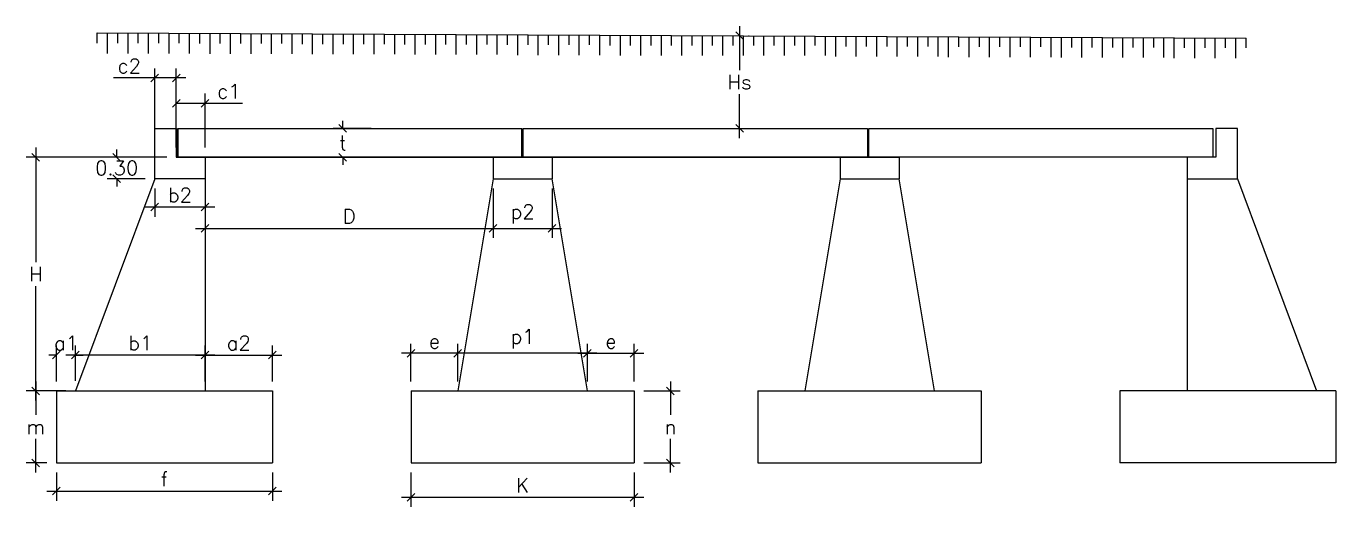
# Model space of a CAD drawing. Extents: x 370 to 5450, y -1052 to 155.
# Drawn here: x 4109.5 to 4246, y 5.9 to 56 of the extents above; entities that cross this region are included whole.
import ezdxf

# ---------------------------------------------------------------- set-up
doc = ezdxf.new("R2010")
doc.units = 0
doc.header["$LTSCALE"] = 5
doc.header["$MEASUREMENT"] = 0
doc.layers.get('0').update_dxf_attribs({"linetype": 'CONTINUOUS'})
doc.layers.get('DEFPOINTS').update_dxf_attribs({"linetype": 'CONTINUOUS'})
doc.layers.add('section', color=90, linetype='CONTINUOUS')
doc.styles.get("Standard").update_dxf_attribs({"font": 'ROMANS.SHX'})
doc.styles.add('style1', font='romans.shx')
doc.dimstyles.get("Standard").update_dxf_attribs({"dimtxt": 0.18, "dimasz": 0.18, "dimexe": 0.18, "dimexo": 0.0625, "dimgap": 0.09, "dimtad": 0, "dimtih": 1, "dimtoh": 1, "dimdec": 4, "dimzin": 0, "dimdsep": 46, "dimtxsty": 'Standard', "dimcen": 0.09, "dimadec": 0, "dimazin": 0, "dimtfac": 1, "dimtdec": 4, "dimtofl": 0, "dimtmove": 0, "dimatfit": 3, "dimfxl": 1, "dimtolj": 1, "dimtzin": 0, "dimarcsym": 0})

# ---------------------------------------------------------------- blocks, each defined once
blk = doc.blocks.new('_Oblique')
at = {"color": 0, "linetype": 'ByBlock', "lineweight": -2}
blk.add_line((-0.5, -0.5), (0.5, 0.5), dxfattribs=at)
blk = doc.blocks.new('*D10')
at = {"color": 252, "linetype": 'Continuous', "lineweight": -2}
for p, q in [((4125.16, 43.31), (4125.16, 48.94)), ((4125.16, 47.94), (4129.16, 47.94)), ((4128.16, 43.31), (4128.16, 48.94)), ((4128.16, 47.94), (4132.07, 47.94))]:
    blk.add_line(p, q, dxfattribs=at)
at = {"layer": 'DEFPOINTS', "color": 0, "linetype": 'Continuous'}
for p in [(4125.16, 47.94), (4125.16, 42.31), (4128.16, 42.31)]:
    blk.add_point(p, dxfattribs=at)
at = {"color": 252, "linetype": 'Continuous', "lineweight": -2, "xscale": 0.8, "yscale": 0.8, "zscale": 0.8, "rotation": 180}
blk.add_blockref('_Oblique', (4125.16, 47.94), dxfattribs=at)
at = {"color": 252, "linetype": 'Continuous', "lineweight": -2, "xscale": 0.8, "yscale": 0.8, "zscale": 0.8}
blk.add_blockref('_Oblique', (4128.16, 47.94), dxfattribs=at)
at = {"color": 10, "linetype": 'Continuous', "insert": (4130.64, 49.19), "char_height": 1.5, "attachment_point": 5, "style": 'style1'}
blk.add_mtext('\\A1;c1', dxfattribs=at)
blk = doc.blocks.new('*D11')
at = {"color": 252, "linetype": 'Continuous', "lineweight": -2}
for p, q in [((4122.91, 50.57), (4118.62, 50.57)), ((4122.91, 43.38), (4122.91, 51.57)), ((4126.16, 50.57), (4122.91, 50.57)), ((4125.16, 43.38), (4125.16, 51.57))]:
    blk.add_line(p, q, dxfattribs=at)
at = {"layer": 'DEFPOINTS', "color": 0, "linetype": 'Continuous'}
for p in [(4122.91, 50.57), (4122.91, 42.38), (4125.16, 42.38)]:
    blk.add_point(p, dxfattribs=at)
at = {"color": 252, "linetype": 'Continuous', "lineweight": -2, "xscale": 0.8, "yscale": 0.8, "zscale": 0.8, "rotation": 180}
blk.add_blockref('_Oblique', (4122.91, 50.57), dxfattribs=at)
at = {"color": 252, "linetype": 'Continuous', "lineweight": -2, "xscale": 0.8, "yscale": 0.8, "zscale": 0.8}
blk.add_blockref('_Oblique', (4125.16, 50.57), dxfattribs=at)
at = {"color": 10, "linetype": 'Continuous', "insert": (4120.26, 51.82), "char_height": 1.5, "attachment_point": 5, "style": 'style1'}
blk.add_mtext('\\A1;c2', dxfattribs=at)
blk = doc.blocks.new('*D12')
at = {"color": 252, "linetype": 'Continuous', "lineweight": -2}
for p, q in [((4122.91, 39.06), (4122.91, 36.11)), ((4128.16, 39.06), (4128.16, 36.11)), ((4129.16, 37.11), (4121.91, 37.11))]:
    blk.add_line(p, q, dxfattribs=at)
at = {"layer": 'DEFPOINTS', "color": 0, "linetype": 'Continuous'}
for p in [(4122.91, 40.06), (4128.16, 40.06), (4122.91, 37.11)]:
    blk.add_point(p, dxfattribs=at)
at = {"color": 252, "linetype": 'Continuous', "lineweight": -2, "xscale": 0.8, "yscale": 0.8, "zscale": 0.8, "rotation": 180}
blk.add_blockref('_Oblique', (4122.91, 37.11), dxfattribs=at)
at = {"color": 252, "linetype": 'Continuous', "lineweight": -2, "xscale": 0.8, "yscale": 0.8, "zscale": 0.8}
blk.add_blockref('_Oblique', (4128.16, 37.11), dxfattribs=at)
at = {"color": 10, "linetype": 'Continuous', "insert": (4125.54, 38.36), "char_height": 1.5, "attachment_point": 5, "style": 'style1'}
blk.add_mtext('\\A1;b2', dxfattribs=at)
blk = doc.blocks.new('*D13')
at = {"color": 252, "linetype": 'Continuous', "lineweight": -2}
for p, q in [((4128.16, 39.06), (4128.16, 33.89)), ((4158.16, 39.06), (4158.16, 33.89)), ((4127.16, 34.89), (4159.16, 34.89))]:
    blk.add_line(p, q, dxfattribs=at)
at = {"layer": 'DEFPOINTS', "color": 0, "linetype": 'Continuous'}
for p in [(4128.16, 40.06), (4158.16, 40.06), (4158.16, 34.89)]:
    blk.add_point(p, dxfattribs=at)
at = {"color": 252, "linetype": 'Continuous', "lineweight": -2, "xscale": 0.8, "yscale": 0.8, "zscale": 0.8, "rotation": 180}
blk.add_blockref('_Oblique', (4128.16, 34.89), dxfattribs=at)
at = {"color": 252, "linetype": 'Continuous', "lineweight": -2, "xscale": 0.8, "yscale": 0.8, "zscale": 0.8}
blk.add_blockref('_Oblique', (4158.16, 34.89), dxfattribs=at)
at = {"color": 10, "linetype": 'Continuous', "insert": (4143.16, 36.14), "char_height": 1.5, "attachment_point": 5, "style": 'style1'}
blk.add_mtext('\\A1;D', dxfattribs=at)
blk = doc.blocks.new('*D14')
at = {"color": 252, "linetype": 'Continuous', "lineweight": -2}
for p, q in [((4128.16, 18.94), (4128.16, 22.68)), ((4135.17, 18.94), (4135.17, 22.68)), ((4127.16, 21.68), (4136.17, 21.68))]:
    blk.add_line(p, q, dxfattribs=at)
at = {"layer": 'DEFPOINTS', "color": 0, "linetype": 'Continuous'}
for p in [(4135.17, 21.68), (4128.16, 17.94), (4135.17, 17.94)]:
    blk.add_point(p, dxfattribs=at)
at = {"color": 252, "linetype": 'Continuous', "lineweight": -2, "xscale": 0.8, "yscale": 0.8, "zscale": 0.8, "rotation": 180}
blk.add_blockref('_Oblique', (4128.16, 21.68), dxfattribs=at)
at = {"color": 252, "linetype": 'Continuous', "lineweight": -2, "xscale": 0.8, "yscale": 0.8, "zscale": 0.8}
blk.add_blockref('_Oblique', (4135.17, 21.68), dxfattribs=at)
at = {"color": 10, "linetype": 'Continuous', "insert": (4131.67, 22.93), "char_height": 1.5, "attachment_point": 5, "style": 'style1'}
blk.add_mtext('\\A1;a2', dxfattribs=at)
blk = doc.blocks.new('*D15')
at = {"color": 252, "linetype": 'Continuous', "lineweight": -2}
for p, q in [((4114.66, 19), (4114.66, 22.68)), ((4128.16, 19), (4128.16, 22.68)), ((4129.16, 21.68), (4113.66, 21.68))]:
    blk.add_line(p, q, dxfattribs=at)
at = {"layer": 'DEFPOINTS', "color": 0, "linetype": 'Continuous'}
for p in [(4114.66, 21.68), (4114.66, 18), (4128.16, 18)]:
    blk.add_point(p, dxfattribs=at)
at = {"color": 252, "linetype": 'Continuous', "lineweight": -2, "xscale": 0.8, "yscale": 0.8, "zscale": 0.8, "rotation": 180}
blk.add_blockref('_Oblique', (4114.66, 21.68), dxfattribs=at)
at = {"color": 252, "linetype": 'Continuous', "lineweight": -2, "xscale": 0.8, "yscale": 0.8, "zscale": 0.8}
blk.add_blockref('_Oblique', (4128.16, 21.68), dxfattribs=at)
at = {"color": 10, "linetype": 'Continuous', "insert": (4121.41, 22.93), "char_height": 1.5, "attachment_point": 5, "style": 'style1'}
blk.add_mtext('\\A1;b1', dxfattribs=at)
blk = doc.blocks.new('*D16')
at = {"color": 252, "linetype": 'Continuous', "lineweight": -2}
for p, q in [((4112.67, 18.94), (4112.67, 22.68)), ((4114.66, 19.06), (4114.66, 22.68)), ((4112.67, 21.68), (4111.87, 21.68)), ((4114.66, 21.68), (4115.46, 21.68))]:
    blk.add_line(p, q, dxfattribs=at)
at = {"layer": 'DEFPOINTS', "color": 0, "linetype": 'Continuous'}
for p in [(4112.67, 21.68), (4112.67, 17.94), (4114.66, 18.06)]:
    blk.add_point(p, dxfattribs=at)
at = {"color": 252, "linetype": 'Continuous', "lineweight": -2, "xscale": 0.8, "yscale": 0.8, "zscale": 0.8}
blk.add_blockref('_Oblique', (4112.67, 21.68), dxfattribs=at)
at = {"color": 252, "linetype": 'Continuous', "lineweight": -2, "xscale": 0.8, "yscale": 0.8, "zscale": 0.8, "rotation": 180}
blk.add_blockref('_Oblique', (4114.66, 21.68), dxfattribs=at)
at = {"color": 10, "linetype": 'Continuous', "insert": (4113.67, 22.93), "char_height": 1.5, "attachment_point": 5, "style": 'style1'}
blk.add_mtext('\\A1;a1', dxfattribs=at)
blk = doc.blocks.new('*D17')
at = {"color": 252, "linetype": 'Continuous', "lineweight": -2}
for p, q in [((4124.16, 42.31), (4117.96, 42.31)), ((4118.96, 42.31), (4118.96, 43.11)), ((4121.91, 40.06), (4117.96, 40.06)), ((4118.96, 40.06), (4118.96, 39.26))]:
    blk.add_line(p, q, dxfattribs=at)
at = {"layer": 'DEFPOINTS', "color": 0, "linetype": 'Continuous'}
for p in [(4118.96, 42.31), (4125.16, 42.31), (4122.91, 40.06)]:
    blk.add_point(p, dxfattribs=at)
at = {"color": 252, "linetype": 'Continuous', "lineweight": -2, "xscale": 0.8, "yscale": 0.8, "zscale": 0.8}
for p, rotation in [((4118.96, 42.31), 270), ((4118.96, 40.06), 90)]:
    blk.add_blockref('_Oblique', p, dxfattribs=dict(at, rotation=rotation))
at = {"color": 10, "linetype": 'Continuous', "insert": (4118.96, 41.19), "char_height": 1.5, "attachment_point": 5, "style": 'style1'}
blk.add_mtext('\\A1;0.30', dxfattribs=at)
blk = doc.blocks.new('*D18')
at = {"color": 252, "linetype": 'Continuous', "lineweight": -2}
for p, q in [((4145.46, 45.31), (4141.51, 45.31)), ((4142.51, 45.31), (4142.51, 46.11)), ((4145.46, 42.31), (4141.51, 42.31)), ((4142.51, 42.31), (4142.51, 41.51))]:
    blk.add_line(p, q, dxfattribs=at)
at = {"layer": 'DEFPOINTS', "color": 0, "linetype": 'Continuous'}
for p in [(4142.51, 45.31), (4146.46, 45.31), (4146.46, 42.31)]:
    blk.add_point(p, dxfattribs=at)
at = {"color": 252, "linetype": 'Continuous', "lineweight": -2, "xscale": 0.8, "yscale": 0.8, "zscale": 0.8}
for p, rotation in [((4142.51, 45.31), 270), ((4142.51, 42.31), 90)]:
    blk.add_blockref('_Oblique', p, dxfattribs=dict(at, rotation=rotation))
at = {"color": 10, "linetype": 'Continuous', "insert": (4142.51, 43.81), "char_height": 1.5, "attachment_point": 5, "style": 'style1'}
blk.add_mtext('\\A1;t', dxfattribs=at)
blk = doc.blocks.new('*D19')
at = {"color": 252, "linetype": 'Continuous', "lineweight": -2}
for p, q in [((4121.91, 42.31), (4109.52, 42.31)), ((4110.52, 43.31), (4110.52, 31.38)), ((4110.52, 16.94), (4110.52, 28.88)), ((4113.66, 17.94), (4109.52, 17.94))]:
    blk.add_line(p, q, dxfattribs=at)
at = {"layer": 'DEFPOINTS', "color": 0, "linetype": 'Continuous'}
for p in [(4110.52, 42.31), (4122.91, 42.31), (4114.66, 17.94)]:
    blk.add_point(p, dxfattribs=at)
at = {"color": 252, "linetype": 'Continuous', "lineweight": -2, "xscale": 0.8, "yscale": 0.8, "zscale": 0.8}
for p, rotation in [((4110.52, 42.31), 90), ((4110.52, 17.94), 270)]:
    blk.add_blockref('_Oblique', p, dxfattribs=dict(at, rotation=rotation))
at = {"color": 10, "linetype": 'Continuous', "insert": (4110.52, 30.13), "char_height": 1.5, "attachment_point": 5, "style": 'style1'}
blk.add_mtext('\\A1;H', dxfattribs=at)
blk = doc.blocks.new('*D20')
at = {"color": 252, "linetype": 'Continuous', "lineweight": -2}
for p, q in [((4111.67, 17.94), (4109.52, 17.94)), ((4110.52, 18.94), (4110.52, 15.44)), ((4110.52, 9.44), (4110.52, 12.94)), ((4111.67, 10.44), (4109.52, 10.44))]:
    blk.add_line(p, q, dxfattribs=at)
at = {"layer": 'DEFPOINTS', "color": 0, "linetype": 'Continuous'}
for p in [(4112.67, 17.94), (4110.52, 10.44), (4112.67, 10.44)]:
    blk.add_point(p, dxfattribs=at)
at = {"color": 252, "linetype": 'Continuous', "lineweight": -2, "xscale": 0.8, "yscale": 0.8, "zscale": 0.8}
for p, rotation in [((4110.52, 17.94), 90), ((4110.52, 10.44), 270)]:
    blk.add_blockref('_Oblique', p, dxfattribs=dict(at, rotation=rotation))
at = {"color": 10, "linetype": 'Continuous', "insert": (4110.52, 14.19), "char_height": 1.5, "attachment_point": 5, "style": 'style1'}
blk.add_mtext('\\A1;m', dxfattribs=at)
blk = doc.blocks.new('*D21')
at = {"color": 252, "linetype": 'Continuous', "lineweight": -2}
for p, q in [((4112.67, 9.44), (4112.67, 6.5)), ((4135.17, 9.44), (4135.17, 6.5)), ((4111.67, 7.5), (4136.17, 7.5))]:
    blk.add_line(p, q, dxfattribs=at)
at = {"layer": 'DEFPOINTS', "color": 0, "linetype": 'Continuous'}
for p in [(4112.67, 10.44), (4135.17, 10.44), (4135.17, 7.5)]:
    blk.add_point(p, dxfattribs=at)
at = {"color": 252, "linetype": 'Continuous', "lineweight": -2, "xscale": 0.8, "yscale": 0.8, "zscale": 0.8, "rotation": 180}
blk.add_blockref('_Oblique', (4112.67, 7.5), dxfattribs=at)
at = {"color": 252, "linetype": 'Continuous', "lineweight": -2, "xscale": 0.8, "yscale": 0.8, "zscale": 0.8}
blk.add_blockref('_Oblique', (4135.17, 7.5), dxfattribs=at)
at = {"color": 10, "linetype": 'Continuous', "insert": (4123.92, 8.75), "char_height": 1.5, "attachment_point": 5, "style": 'style1'}
blk.add_mtext('\\A1;f', dxfattribs=at)
blk = doc.blocks.new('*D22')
at = {"color": 252, "linetype": 'Continuous', "lineweight": -2}
for p, q in [((4158.16, 39.06), (4158.16, 33.89)), ((4164.31, 39.06), (4164.31, 33.89)), ((4157.16, 34.89), (4165.31, 34.89))]:
    blk.add_line(p, q, dxfattribs=at)
at = {"layer": 'DEFPOINTS', "color": 0, "linetype": 'Continuous'}
for p in [(4158.16, 40.06), (4164.31, 40.06), (4164.31, 34.89)]:
    blk.add_point(p, dxfattribs=at)
at = {"color": 252, "linetype": 'Continuous', "lineweight": -2, "xscale": 0.8, "yscale": 0.8, "zscale": 0.8, "rotation": 180}
blk.add_blockref('_Oblique', (4158.16, 34.89), dxfattribs=at)
at = {"color": 252, "linetype": 'Continuous', "lineweight": -2, "xscale": 0.8, "yscale": 0.8, "zscale": 0.8}
blk.add_blockref('_Oblique', (4164.31, 34.89), dxfattribs=at)
at = {"color": 10, "linetype": 'Continuous', "insert": (4161.24, 36.39), "char_height": 1.5, "attachment_point": 5, "style": 'style1'}
blk.add_mtext('\\A1;p2', dxfattribs=at)
blk = doc.blocks.new('*D23')
at = {"color": 252, "linetype": 'Continuous', "lineweight": -2}
for p, q in [((4168.99, 21.87), (4153.49, 21.87)), ((4154.49, 18.94), (4154.49, 22.87)), ((4167.99, 18.94), (4167.99, 22.87))]:
    blk.add_line(p, q, dxfattribs=at)
at = {"layer": 'DEFPOINTS', "color": 0, "linetype": 'Continuous'}
for p in [(4154.49, 21.87), (4154.49, 17.94), (4167.99, 17.94)]:
    blk.add_point(p, dxfattribs=at)
at = {"color": 252, "linetype": 'Continuous', "lineweight": -2, "xscale": 0.8, "yscale": 0.8, "zscale": 0.8, "rotation": 180}
blk.add_blockref('_Oblique', (4154.49, 21.87), dxfattribs=at)
at = {"color": 252, "linetype": 'Continuous', "lineweight": -2, "xscale": 0.8, "yscale": 0.8, "zscale": 0.8}
blk.add_blockref('_Oblique', (4167.99, 21.87), dxfattribs=at)
at = {"color": 10, "linetype": 'Continuous', "insert": (4161.24, 23.37), "char_height": 1.5, "attachment_point": 5, "style": 'style1'}
blk.add_mtext('\\A1;p1', dxfattribs=at)
blk = doc.blocks.new('*D24')
at = {"color": 252, "linetype": 'Continuous', "lineweight": -2}
for p, q in [((4155.49, 21.87), (4148.61, 21.87)), ((4149.61, 18.94), (4149.61, 22.87)), ((4154.49, 18.94), (4154.49, 22.87))]:
    blk.add_line(p, q, dxfattribs=at)
at = {"layer": 'DEFPOINTS', "color": 0, "linetype": 'Continuous'}
for p in [(4149.61, 21.87), (4149.61, 17.94), (4154.49, 17.94)]:
    blk.add_point(p, dxfattribs=at)
at = {"color": 252, "linetype": 'Continuous', "lineweight": -2, "xscale": 0.8, "yscale": 0.8, "zscale": 0.8, "rotation": 180}
blk.add_blockref('_Oblique', (4149.61, 21.87), dxfattribs=at)
at = {"color": 252, "linetype": 'Continuous', "lineweight": -2, "xscale": 0.8, "yscale": 0.8, "zscale": 0.8}
blk.add_blockref('_Oblique', (4154.49, 21.87), dxfattribs=at)
at = {"color": 10, "linetype": 'Continuous', "insert": (4152.05, 23.12), "char_height": 1.5, "attachment_point": 5, "style": 'style1'}
blk.add_mtext('\\A1;e', dxfattribs=at)
blk = doc.blocks.new('*D25')
at = {"color": 252, "linetype": 'Continuous', "lineweight": -2}
for p, q in [((4166.99, 21.87), (4173.86, 21.87)), ((4167.99, 18.94), (4167.99, 22.87)), ((4172.86, 18.94), (4172.86, 22.87))]:
    blk.add_line(p, q, dxfattribs=at)
at = {"layer": 'DEFPOINTS', "color": 0, "linetype": 'Continuous'}
for p in [(4172.86, 21.87), (4167.99, 17.94), (4172.86, 17.94)]:
    blk.add_point(p, dxfattribs=at)
at = {"color": 252, "linetype": 'Continuous', "lineweight": -2, "xscale": 0.8, "yscale": 0.8, "zscale": 0.8, "rotation": 180}
blk.add_blockref('_Oblique', (4167.99, 21.87), dxfattribs=at)
at = {"color": 252, "linetype": 'Continuous', "lineweight": -2, "xscale": 0.8, "yscale": 0.8, "zscale": 0.8}
blk.add_blockref('_Oblique', (4172.86, 21.87), dxfattribs=at)
at = {"color": 10, "linetype": 'Continuous', "insert": (4170.43, 23.12), "char_height": 1.5, "attachment_point": 5, "style": 'style1'}
blk.add_mtext('\\A1;e', dxfattribs=at)
blk = doc.blocks.new('*D26')
at = {"color": 252, "linetype": 'Continuous', "lineweight": -2}
for p, q in [((4173.86, 17.94), (4177.64, 17.94)), ((4176.64, 18.94), (4176.64, 15.44)), ((4176.64, 9.44), (4176.64, 12.94)), ((4173.86, 10.44), (4177.64, 10.44))]:
    blk.add_line(p, q, dxfattribs=at)
at = {"layer": 'DEFPOINTS', "color": 0, "linetype": 'Continuous'}
for p in [(4172.86, 17.94), (4172.86, 10.44), (4176.64, 10.44)]:
    blk.add_point(p, dxfattribs=at)
at = {"color": 252, "linetype": 'Continuous', "lineweight": -2, "xscale": 0.8, "yscale": 0.8, "zscale": 0.8}
for p, rotation in [((4176.64, 17.94), 90), ((4176.64, 10.44), 270)]:
    blk.add_blockref('_Oblique', p, dxfattribs=dict(at, rotation=rotation))
at = {"color": 10, "linetype": 'Continuous', "insert": (4176.64, 14.19), "char_height": 1.5, "attachment_point": 5, "style": 'style1'}
blk.add_mtext('\\A1;n', dxfattribs=at)
blk = doc.blocks.new('*D27')
at = {"color": 252, "linetype": 'Continuous', "lineweight": -2}
for p, q in [((4149.61, 9.44), (4149.61, 5.86)), ((4172.86, 9.44), (4172.86, 5.86)), ((4148.61, 6.86), (4173.86, 6.86))]:
    blk.add_line(p, q, dxfattribs=at)
at = {"layer": 'DEFPOINTS', "color": 0, "linetype": 'Continuous'}
for p in [(4149.61, 10.44), (4172.86, 10.44), (4172.86, 6.86)]:
    blk.add_point(p, dxfattribs=at)
at = {"color": 252, "linetype": 'Continuous', "lineweight": -2, "xscale": 0.8, "yscale": 0.8, "zscale": 0.8, "rotation": 180}
blk.add_blockref('_Oblique', (4149.61, 6.86), dxfattribs=at)
at = {"color": 252, "linetype": 'Continuous', "lineweight": -2, "xscale": 0.8, "yscale": 0.8, "zscale": 0.8}
blk.add_blockref('_Oblique', (4172.86, 6.86), dxfattribs=at)
at = {"color": 10, "linetype": 'Continuous', "insert": (4161.24, 8.11), "char_height": 1.5, "attachment_point": 5, "style": 'style1'}
blk.add_mtext('\\A1;K', dxfattribs=at)
blk = doc.blocks.new('*D291')
at = {"color": 252, "linetype": 'Continuous', "lineweight": -2}
for p, q in [((4183.84, 55.97), (4183.84, 51.39)), ((4184.76, 54.97), (4184.84, 54.97)), ((4183.84, 44.31), (4183.84, 48.89)), ((4184.76, 45.31), (4184.84, 45.31))]:
    blk.add_line(p, q, dxfattribs=at)
at = {"layer": 'DEFPOINTS', "color": 0, "linetype": 'Continuous'}
for p in [(4183.76, 54.97), (4183.76, 45.31), (4183.84, 45.31)]:
    blk.add_point(p, dxfattribs=at)
at = {"color": 252, "linetype": 'Continuous', "lineweight": -2, "xscale": 0.8, "yscale": 0.8, "zscale": 0.8}
for p, rotation in [((4183.84, 54.97), 90), ((4183.84, 45.31), 270)]:
    blk.add_blockref('_Oblique', p, dxfattribs=dict(at, rotation=rotation))
at = {"color": 10, "linetype": 'Continuous', "insert": (4183.84, 50.14), "char_height": 1.5, "attachment_point": 5, "style": 'style1'}
blk.add_mtext('\\A1;Hs', dxfattribs=at)

msp = doc.modelspace()

# ---------------------------------------------------------------- linework, layer by layer
at = {"color": 253, "linetype": 'Continuous'}
for p, q in [((4116.92491, 55.2871), (4236.61046, 54.72128)), ((4116.92491, 54.19702), (4116.92491, 55.2871)), ((4117.99353, 53.13726), (4117.99353, 55.25679)), ((4119.06215, 54.19702), (4119.06215, 55.25174)), ((4120.13077, 53.13726), (4120.13077, 55.24669)), ((4121.1994, 54.19702), (4121.1994, 55.24164)), ((4122.26802, 53.13726), (4122.26802, 55.23658)), ((4123.33664, 54.19702), (4123.33664, 55.23153)), ((4124.40526, 53.13726), (4124.40526, 55.22648)), ((4125.47388, 54.19702), (4125.47388, 55.22143)), ((4126.5425, 53.13726), (4126.5425, 55.21638)), ((4127.61112, 54.15156), (4127.61112, 55.21132)), ((4128.67974, 53.09179), (4128.67974, 55.21132)), ((4129.74836, 54.15156), (4129.74836, 55.20627)), ((4130.81698, 53.09179), (4130.81698, 55.20122)), ((4131.8856, 54.15156), (4131.8856, 55.19617)), ((4132.95423, 53.09179), (4132.95423, 55.19112)), ((4134.02285, 54.15156), (4134.02285, 55.18606)), ((4135.09147, 53.09179), (4135.09147, 55.18101)), ((4136.16009, 54.15156), (4136.16009, 55.17596)), ((4137.22871, 53.09179), (4137.22871, 55.17091)), ((4138.29733, 54.10609), (4138.29733, 55.16586)), ((4139.36595, 53.04632), (4139.36595, 55.16586)), ((4140.43457, 54.10609), (4140.43457, 55.1608)), ((4141.50319, 53.04632), (4141.50319, 55.15575)), ((4142.57181, 54.10609), (4142.57181, 55.1507)), ((4143.64044, 53.04632), (4143.64044, 55.14565)), ((4144.70906, 54.10609), (4144.70906, 55.1406)), ((4145.77768, 53.04632), (4145.77768, 55.13554)), ((4146.8463, 54.10609), (4146.8463, 55.13049)), ((4147.91492, 53.04632), (4147.91492, 55.12544)), ((4148.98354, 54.06062), (4148.98354, 55.12039)), ((4150.05216, 53.00085), (4150.05216, 55.12039)), ((4151.12078, 54.06062), (4151.12078, 55.11534)), ((4152.1894, 53.00085), (4152.1894, 55.11028)), ((4153.25802, 54.06062), (4153.25802, 55.10523)), ((4154.32664, 53.00085), (4154.32664, 55.10018)), ((4155.39527, 54.06062), (4155.39527, 55.09513)), ((4156.46389, 53.00085), (4156.46389, 55.09008)), ((4157.53251, 54.06062), (4157.53251, 55.08502)), ((4158.60113, 53.00085), (4158.60113, 55.07997)), ((4159.66975, 54.01515), (4159.66975, 55.07492)), ((4160.73837, 52.95538), (4160.73837, 55.07492)), ((4161.80699, 54.01515), (4161.80699, 55.06987)), ((4162.87561, 52.95538), (4162.87561, 55.06482)), ((4163.94423, 54.01515), (4163.94423, 55.05976)), ((4165.01285, 52.95538), (4165.01285, 55.05471)), ((4166.08147, 54.01515), (4166.08147, 55.04966)), ((4167.1501, 52.95538), (4167.1501, 55.04461)), ((4168.21872, 54.01515), (4168.21872, 55.03956)), ((4169.28734, 52.95538), (4169.28734, 55.0345)), ((4170.35596, 53.96968), (4170.35596, 55.02945)), ((4171.42458, 52.90992), (4171.42458, 55.02945)), ((4172.4932, 53.96968), (4172.4932, 55.0244)), ((4173.56182, 52.90992), (4173.56182, 55.01935)), ((4174.63044, 53.96968), (4174.63044, 55.0143)), ((4175.69906, 52.90992), (4175.69906, 55.00924)), ((4176.76768, 53.96968), (4176.76768, 55.00419)), ((4177.8363, 52.90992), (4177.8363, 54.99914)), ((4178.90493, 53.96968), (4178.90493, 54.99409)), ((4179.97355, 52.90992), (4179.97355, 54.98904)), ((4181.04217, 53.96968), (4181.04217, 54.98398)), ((4182.11079, 52.90992), (4182.11079, 54.97893)), ((4183.17941, 53.96968), (4183.17941, 54.97388)), ((4184.24803, 52.90992), (4184.24803, 54.96883)), ((4185.31665, 53.96968), (4185.31665, 54.96378)), ((4186.38527, 52.90992), (4186.38527, 54.95872)), ((4187.45389, 53.96968), (4187.45389, 54.95367)), ((4188.52251, 52.90992), (4188.52251, 54.94862)), ((4189.59114, 53.96968), (4189.59114, 54.94357)), ((4190.65976, 52.90992), (4190.65976, 54.93852)), ((4191.72838, 53.96968), (4191.72838, 54.93346)), ((4192.797, 52.90992), (4192.797, 54.92841)), ((4193.86562, 52.80888), (4193.86562, 54.92841)), ((4194.93424, 53.86864), (4194.93424, 54.92336)), ((4196.00286, 52.80888), (4196.00286, 54.91831)), ((4197.07148, 53.86864), (4197.07148, 54.91326)), ((4198.1401, 52.80888), (4198.1401, 54.9082)), ((4199.20872, 53.86864), (4199.20872, 54.90315)), ((4200.27734, 52.80888), (4200.27734, 54.8981)), ((4201.34597, 53.86864), (4201.34597, 54.89305)), ((4202.41459, 52.80888), (4202.41459, 54.888)), ((4203.48321, 53.86864), (4203.48321, 54.88294)), ((4204.55183, 52.80888), (4204.55183, 54.87789)), ((4205.62045, 52.75331), (4205.62045, 54.87284)), ((4206.68907, 53.81307), (4206.68907, 54.86779)), ((4207.75769, 52.75331), (4207.75769, 54.86274)), ((4208.82631, 53.81307), (4208.82631, 54.85768)), ((4209.89493, 52.75331), (4209.89493, 54.85263)), ((4210.96355, 53.81307), (4210.96355, 54.84758)), ((4212.03217, 52.75331), (4212.03217, 54.84253)), ((4213.1008, 53.81307), (4213.1008, 54.83748)), ((4214.16942, 52.75331), (4214.16942, 54.83242)), ((4215.23804, 53.81307), (4215.23804, 54.82737)), ((4216.30666, 52.75331), (4216.30666, 54.82232)), ((4217.37528, 52.70279), (4217.37528, 54.82232)), ((4218.4439, 53.76255), (4218.4439, 54.81727)), ((4219.51252, 52.70279), (4219.51252, 54.81222)), ((4220.58114, 53.76255), (4220.58114, 54.80716)), ((4221.64976, 52.70279), (4221.64976, 54.80211)), ((4222.71838, 53.76255), (4222.71838, 54.79706)), ((4223.78701, 52.70279), (4223.78701, 54.79201)), ((4224.85563, 53.76255), (4224.85563, 54.78696)), ((4225.92425, 52.70279), (4225.92425, 54.7819)), ((4226.99287, 53.76255), (4226.99287, 54.77685)), ((4228.06149, 52.70279), (4228.06149, 54.7718)), ((4229.13011, 52.65227), (4229.13011, 54.7718)), ((4230.19873, 53.71203), (4230.19873, 54.76675)), ((4231.26735, 52.65227), (4231.26735, 54.7617)), ((4232.33597, 53.71203), (4232.33597, 54.75665)), ((4233.40459, 52.65227), (4233.40459, 54.75159)), ((4234.47321, 53.71203), (4234.47321, 54.74654)), ((4235.54184, 52.65227), (4235.54184, 54.74149)), ((4236.61046, 53.71203), (4236.61046, 54.72128))]:
    msp.add_line(p, q, dxfattribs=at)
at = {"layer": 'section', "linetype": 'Continuous'}
for p, q in [((4122.91497, 45.31266), (4125.16497, 45.31266)), ((4122.91497, 40.06266), (4122.91497, 45.31266)), ((4125.16497, 45.31266), (4125.16497, 42.31266)), ((4125.31497, 45.31266), (4125.31497, 42.31266)), ((4125.31497, 45.31266), (4161.16497, 45.31266)), ((4161.16497, 42.31266), (4161.16497, 45.31266)), ((4235.71497, 45.31266), (4233.46497, 45.31266)), ((4233.46497, 45.31266), (4233.46497, 42.31266)), ((4235.71497, 40.06266), (4235.71497, 45.31266)), ((4125.16497, 42.31266), (4128.16497, 42.31266)), ((4125.31497, 42.31266), (4161.16497, 42.31266)), ((4128.16497, 42.31266), (4128.16497, 40.06266)), ((4158.16497, 42.31266), (4164.31497, 42.31266)), ((4158.16497, 42.31266), (4158.16497, 40.06266)), ((4164.31497, 42.31266), (4164.31497, 40.06266)), ((4164.31497, 42.31266), (4194.31497, 42.31266)), ((4194.31497, 42.31266), (4200.46497, 42.31266)), ((4194.31497, 42.31266), (4194.31497, 40.06266)), ((4200.46497, 42.31266), (4200.46497, 40.06266)), ((4233.46497, 42.31266), (4230.46497, 42.31266)), ((4230.46497, 42.31266), (4230.46497, 40.06266)), ((4122.91497, 40.06266), (4114.66497, 17.93766)), ((4128.16497, 40.06266), (4122.91497, 40.06266)), ((4128.16497, 40.06266), (4128.16497, 17.93766)), ((4158.16497, 40.06266), (4154.48997, 17.93766)), ((4158.16497, 40.06266), (4164.31497, 40.06266)), ((4167.98997, 17.93766), (4164.31497, 40.06266)), ((4194.31497, 40.06266), (4190.63997, 17.93766)), ((4194.31497, 40.06266), (4200.46497, 40.06266)), ((4204.13997, 17.93766), (4200.46497, 40.06266)), ((4230.46497, 40.06266), (4235.71497, 40.06266)), ((4230.46497, 40.06266), (4230.46497, 17.93766)), ((4235.71497, 40.06266), (4243.96497, 17.93766)), ((4112.66796, 17.93766), (4135.16796, 17.93766)), ((4112.66796, 17.93766), (4112.66796, 10.43766)), ((4135.16796, 17.93766), (4135.16796, 10.43766)), ((4149.61497, 17.93766), (4149.61497, 10.43766)), ((4149.61497, 17.93766), (4172.86497, 17.93766)), ((4172.86497, 17.93766), (4172.86497, 10.43766)), ((4185.76497, 17.93766), (4185.76497, 10.43766)), ((4185.76497, 17.93766), (4209.01497, 17.93766)), ((4209.01497, 17.93766), (4209.01497, 10.43766)), ((4245.96197, 17.93766), (4223.46197, 17.93766)), ((4223.46197, 17.93766), (4223.46197, 10.43766)), ((4245.96197, 17.93766), (4245.96197, 10.43766)), ((4112.66796, 10.43766), (4135.16796, 10.43766)), ((4149.61497, 10.43766), (4172.86497, 10.43766)), ((4185.76497, 10.43766), (4209.01497, 10.43766)), ((4245.96197, 10.43766), (4223.46197, 10.43766))]:
    msp.add_line(p, q, dxfattribs=at)
for points in [[(4125.31497, 45.31266), (4161.16497, 45.31266), (4161.16497, 42.31266), (4125.31497, 42.31266)], [(4161.31497, 45.31266), (4197.16497, 45.31266), (4197.16497, 42.31266), (4161.31497, 42.31266)], [(4197.31497, 45.31266), (4233.16497, 45.31266), (4233.16497, 42.31266), (4197.31497, 42.31266)]]:
    msp.add_lwpolyline(points, close=True, dxfattribs=at)

# ---------------------------------------------------------------- dimensions: what is measured, and where the dimension line sits
at = {"color": 1, "linetype": 'Continuous'}
for base, p1, p2, text, picture, middle in [((4183.83957, 45.31266), (4183.76131, 54.97113), (4183.76131, 45.31266), 'Hs', '*D291', (4183.83957, 50.14189)), ((4142.51217, 45.31266), (4146.46272, 42.31266), (4146.46272, 45.31266), 't', '*D18', (4142.51217, 43.81266)), ((4110.52429, 42.31266), (4114.66497, 17.93766), (4122.91497, 42.31266), 'H', '*D19', (4110.52429, 30.12516)), ((4118.96442, 42.31266), (4122.91497, 40.06266), (4125.16497, 42.31266), '0.30', '*D17', (4118.96442, 41.18766)), ((4110.52429, 10.43766), (4112.66796, 17.93766), (4112.66796, 10.43766), 'm', '*D20', (4110.52429, 14.18766)), ((4176.63764, 10.43766), (4172.86497, 17.93766), (4172.86497, 10.43766), 'n', '*D26', (4176.63764, 14.18766))]:
    dim = msp.add_linear_dim(base=base, p1=p1, p2=p2, angle=90, text=text, dimstyle='Standard', override={"dimtxt": 1.5, "dimasz": 0.8, "dimexe": 1, "dimexo": 1, "dimgap": 0.5, "dimtad": 1, "dimtoh": 0, "dimdec": 2, "dimlfac": 0.075, "dimtxsty": 'style1', "dimblk1": 'Oblique', "dimblk2": 'Oblique', "dimsah": 1, "dimdle": 1, "dimclrd": 252, "dimclre": 252, "dimclrt": 10, "dimtix": 1}, dxfattribs=at)
    dim.commit()
    dim.dimension.update_dxf_attribs({"geometry": picture, "text_midpoint": middle})
for base, p1, p2, text, picture, middle in [((4122.91497, 50.56808), (4125.16497, 42.37516), (4122.91497, 42.37516), 'c2', '*D11', (4120.26259, 50.56808)), ((4125.16497, 47.93865), (4128.16497, 42.31266), (4125.16497, 42.31266), 'c1', '*D10', (4130.63878, 47.93865))]:
    dim = msp.add_linear_dim(base=base, p1=p1, p2=p2, text=text, dimstyle='Standard', override={"dimtxt": 1.5, "dimasz": 0.8, "dimexe": 1, "dimexo": 1, "dimgap": 0.5, "dimtad": 1, "dimtoh": 0, "dimdec": 2, "dimlfac": 0.075, "dimtxsty": 'style1', "dimblk1": 'Oblique', "dimblk2": 'Oblique', "dimsah": 1, "dimdle": 1, "dimclrd": 252, "dimclre": 252, "dimclrt": 10, "dimtix": 1}, dxfattribs=at)
    dim.commit()
    dim.dimension.update_dxf_attribs({"geometry": picture, "text_midpoint": middle, "dimtype": 160})
for base, p1, p2, text, picture, middle in [((4122.91497, 37.10605), (4128.16497, 40.06266), (4122.91497, 40.06266), 'b2', '*D12', (4125.53997, 38.35605)), ((4158.16497, 34.89308), (4128.16497, 40.06266), (4158.16497, 40.06266), 'D', '*D13', (4143.16497, 36.14308)), ((4164.31497, 34.89308), (4158.16497, 40.06266), (4164.31497, 40.06266), 'p2', '*D22', (4161.23997, 36.39308)), ((4112.66796, 21.68258), (4114.66497, 18.06266), (4112.66796, 17.93766), 'a1', '*D16', (4113.66647, 22.93258)), ((4114.66497, 21.68258), (4128.16497, 18.00016), (4114.66497, 18.00016), 'b1', '*D15', (4121.41497, 22.93258)), ((4135.16796, 21.68258), (4128.16497, 17.93766), (4135.16796, 17.93766), 'a2', '*D14', (4131.66647, 22.93258)), ((4149.61497, 21.86627), (4154.48997, 17.93766), (4149.61497, 17.93766), 'e', '*D24', (4152.05247, 23.11627)), ((4154.48997, 21.86627), (4167.98997, 17.93766), (4154.48997, 17.93766), 'p1', '*D23', (4161.23997, 23.36627)), ((4172.86497, 21.86627), (4167.98997, 17.93766), (4172.86497, 17.93766), 'e', '*D25', (4170.42747, 23.11627)), ((4135.16796, 7.50368), (4112.66796, 10.43766), (4135.16796, 10.43766), 'f', '*D21', (4123.91796, 8.75368)), ((4172.86497, 6.86245), (4149.61497, 10.43766), (4172.86497, 10.43766), 'K', '*D27', (4161.23997, 8.11245))]:
    dim = msp.add_linear_dim(base=base, p1=p1, p2=p2, text=text, dimstyle='Standard', override={"dimtxt": 1.5, "dimasz": 0.8, "dimexe": 1, "dimexo": 1, "dimgap": 0.5, "dimtad": 1, "dimtoh": 0, "dimdec": 2, "dimlfac": 0.075, "dimtxsty": 'style1', "dimblk1": 'Oblique', "dimblk2": 'Oblique', "dimsah": 1, "dimdle": 1, "dimclrd": 252, "dimclre": 252, "dimclrt": 10, "dimtix": 1}, dxfattribs=at)
    dim.commit()
    dim.dimension.update_dxf_attribs({"geometry": picture, "text_midpoint": middle})

doc.saveas('drawing.dxf')
